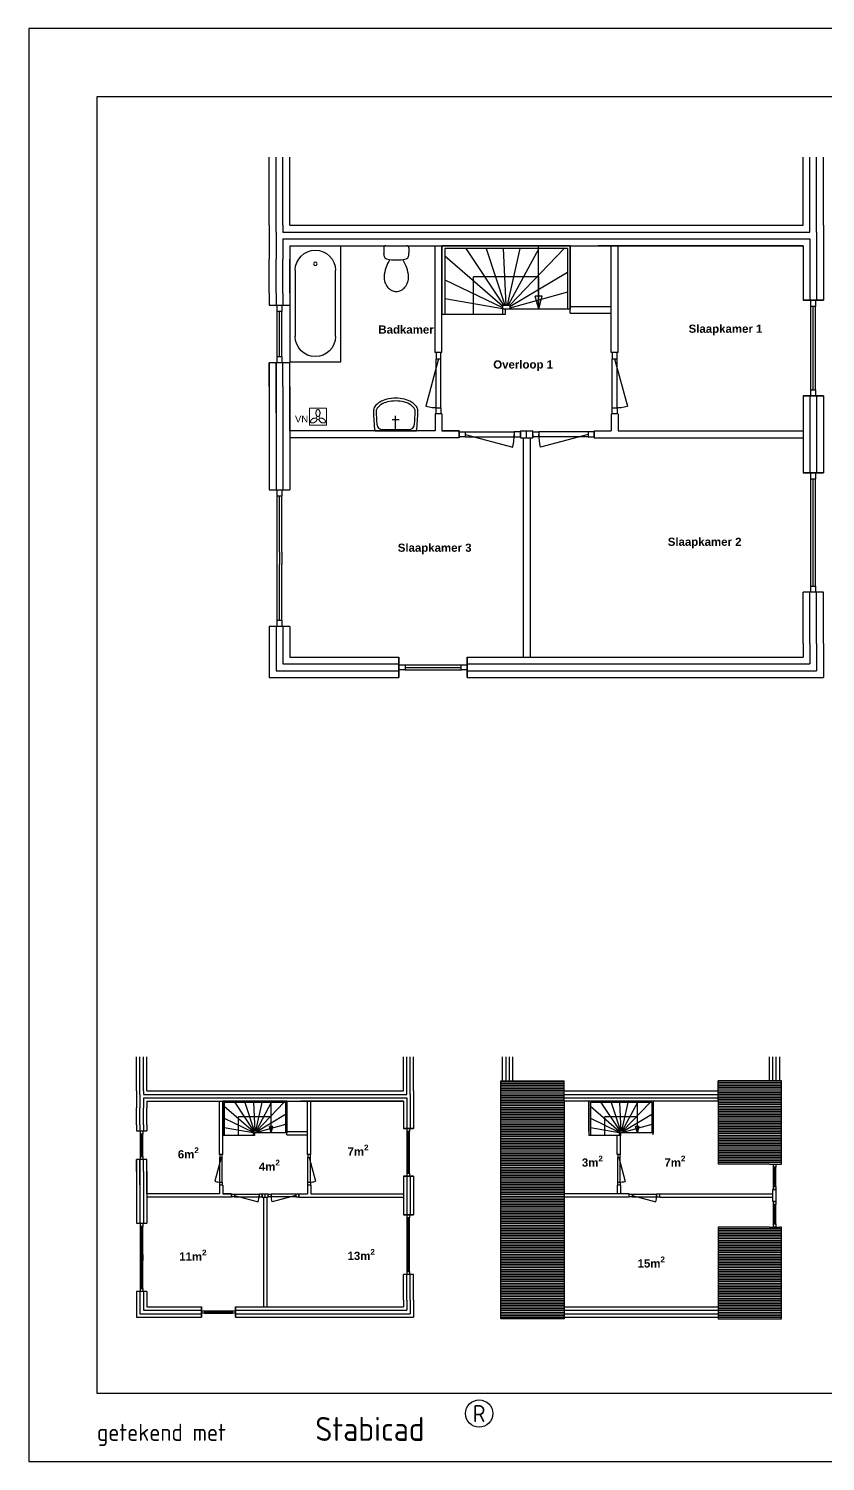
# Model space of a CAD drawing. Header units: millimetres. Extents: x -6000 to 67338, y -125 to 21000.
# Drawn here: x 37638 to 49311, y 0 to 21000 of the extents above; entities that cross this region are included whole.
import ezdxf
from ezdxf.enums import TextEntityAlignment as Align

# ---------------------------------------------------------------- set-up
doc = ezdxf.new("R2010")
doc.units = ezdxf.units.MM
doc.header["$LTSCALE"] = 50
for name, color, linetype in [('00KAD025', 2, 'Continuous'), ('00KAD070', 5, 'Continuous'), ('AL21----', 7, 'Continuous'), ('AL22----', 7, 'Continuous'), ('AL24----', 7, 'Continuous'), ('AL31----', 7, 'Continuous'), ('AL32----', 7, 'Continuous'), ('AL74----', 7, 'Continuous'), ('BL$2----', 7, 'Continuous'), ('EL6311--', 3, 'Continuous')]:
    doc.layers.add(name, color=color, linetype=linetype)
doc.layers.add('Standard', color=7, linetype='Continuous', lineweight=25)
doc.styles.add('Arial', font='arial.ttf')
doc.styles.add('STABICAD-018', font='ISOCP.SHX', dxfattribs={"height": 90})
doc.styles.add('STABICAD-025', font='ISOCP.SHX', dxfattribs={"height": 125})
doc.styles.add('STABICAD-035', font='ISOCP.SHX', dxfattribs={"height": 175})

# ---------------------------------------------------------------- blocks, each defined once
blk = doc.blocks.new('*U26', base_point=(6430, 7350))
at = {"color": 0}
for p, q in [((6395, 7760, 800), (6395, 7850, 800)), ((6395, 7850, 800), (6465, 7850, 800)), ((6465, 7850, 800), (6465, 7760, 800)), ((6395, 6940, 800), (6395, 7760, 800)), ((6465, 7760, 800), (6395, 7760, 800)), ((6430, 6940, 890), (6430, 7760, 890)), ((6465, 6940, 800), (6465, 7760, 800)), ((6395, 6850, 800), (6395, 6940, 800)), ((6395, 6940, 800), (6465, 6940, 800)), ((6465, 6940, 800), (6465, 6850, 800)), ((6465, 6850, 800), (6395, 6850, 800))]:
    blk.add_line(p, q, dxfattribs=at)
blk = doc.blocks.new('114-35D')
at = {"color": 0, "linetype": 'Continuous'}
for p, q in [((0, 0), (1880, 0)), ((0, 0), (0, -930)), ((1880, 0), (1880, -1010)), ((40, -40), (1840, -40)), ((40, -40), (40, -930)), ((91, -40), (885, -872)), ((463, -40), (908, -870)), ((739, -40), (926, -870)), ((982, -40), (943, -870)), ((1232, -40), (960, -870)), ((1532, -40), (980, -870)), ((1840, -150), (995, -882)), ((1840, -40), (1840, -1010)), ((40, -391), (885, -897)), ((462, -930), (462, -455)), ((462, -455), (1418, -455)), ((1840, -502), (995, -904)), ((1418, -1010), (1418, -455)), ((40, -681), (885, -915)), ((462, -930), (411, -739)), ((411, -739), (514, -739)), ((462, -930), (514, -739)), ((1840, -771), (995, -920)), ((0, -930), (995, -930)), ((885, -870), (885, -930)), ((995, -870), (885, -870)), ((955, -930), (955, -1010)), ((955, -1010), (1880, -1010)), ((995, -870), (995, -1010))]:
    blk.add_line(p, q, dxfattribs=at)
blk = doc.blocks.new('*U27', base_point=(43644, 15802))
at = {"color": 0}
for p, q in [((43609, 16252), (43609, 16162)), ((43679, 16252), (43609, 16252)), ((43679, 16162), (43679, 16252)), ((43644, 16162), (43458, 15467)), ((43609, 16162), (43679, 16162)), ((43609, 15443), (43609, 16162)), ((43679, 15443), (43679, 16162)), ((43609, 15353), (43609, 15443)), ((43609, 15443), (43679, 15443)), ((43679, 15353), (43609, 15353)), ((43679, 15443), (43679, 15353))]:
    blk.add_line(p, q, dxfattribs=at)
blk.add_arc((43644, 16162), 719, 255, 270, dxfattribs=at)
blk = doc.blocks.new('*U28', base_point=(45624, 15802))
at = {"color": 0}
for p, q in [((45589, 16252), (45589, 16162)), ((45659, 16252), (45589, 16252)), ((45659, 16162), (45659, 16252)), ((45589, 16162), (45659, 16162)), ((45589, 15443), (45589, 16162)), ((45624, 16162), (45811, 15467)), ((45659, 15443), (45659, 16162)), ((45589, 15353), (45589, 15443)), ((45589, 15443), (45659, 15443)), ((45659, 15353), (45589, 15353)), ((45659, 15443), (45659, 15353))]:
    blk.add_line(p, q, dxfattribs=at)
blk.add_arc((45624, 16162), 719, 270, 285, dxfattribs=at)
blk = doc.blocks.new('*U29', base_point=(44394, 15053))
at = {"color": 0}
for p, q in [((43944, 15088), (44034, 15088)), ((43944, 15018), (43944, 15088)), ((44034, 15018), (43944, 15018)), ((44034, 15088), (44034, 15018)), ((44034, 15088), (44754, 15088)), ((44034, 15053), (44730, 14867)), ((44034, 15018), (44754, 15018)), ((44844, 15088), (44754, 15088)), ((44754, 15088), (44754, 15018)), ((44754, 15018), (44844, 15018)), ((44844, 15018), (44844, 15088))]:
    blk.add_line(p, q, dxfattribs=at)
blk.add_arc((44034, 15053), 720, 345, 0, dxfattribs=at)
blk = doc.blocks.new('114-37O')
at = {"color": 0, "linetype": 'Continuous'}
for p, q in [((-185, 30), (-185, 104)), ((155, 0), (-155, 0)), ((185, 30), (185, 104))]:
    blk.add_line(p, q, dxfattribs=at)
for points in [[(0, 670, 0.116537), (-67, 654, 0.104226), (-127, 606, 0.090519), (-166, 537, 0.082749), (-180, 453, 0.082749)], [(180, 453, 0.082749), (166, 537, 0.090519), (127, 606, 0.104226), (67, 654, 0.116537), (0, 670, 0.116537)]]:
    blk.add_lwpolyline(points, format="xyb", dxfattribs=at)
for centre, radius, start, end in [((389, 507), 572, 185.4721, 212.2561), ((-389, 507), 572, 327.7439, 354.5279), ((164, 87), 350, 169.0987, 177.2225), ((-155, 30), 30, 180, 270), ((-130, 144), 50, 103.75, 169.0987), ((-11, -343), 552, 88.8789, 103.75), ((11, -343), 552, 76.25, 91.1211), ((130, 144), 50, 10.9013, 76.25), ((155, 30), 30, 270, 0), ((-164, 87), 350, 2.7775, 10.9013)]:
    blk.add_arc(centre, radius, start, end, dxfattribs=at)
blk = doc.blocks.new('114-37I')
at = {"color": 0, "linetype": 'Continuous'}
for p, q in [((-1700, 0), (-1700, 750)), ((-1700, 750), (0, 750)), ((-1330, 670), (-360, 670)), ((0, 0), (0, 750)), ((0, 0), (-1700, 0)), ((-360, 80), (-1330, 80))]:
    blk.add_line(p, q, dxfattribs=at)
blk.add_circle((-265, 375), 26, dxfattribs=at)
for centre, start, end in [((-1330, 375), 90, 270), ((-360, 375), 270, 90)]:
    blk.add_arc(centre, 295, start, end, dxfattribs=at)
blk = doc.blocks.new('114-37M')
at = {"color": 0, "linetype": 'Continuous'}
for p, q in [((0, 20), (0, 220)), ((-307, 0), (307, 0)), ((-192, 20), (192, 20)), ((-50, 170), (50, 170))]:
    blk.add_line(p, q, dxfattribs=at)
for points in [[(325, 290, 0.155337), (304, 357, 0.106738), (230, 424, 0.072991), (130, 464, 0.059466), (0, 480, 0.059466), (-130, 464, 0.072991), (-230, 424, 0.106738), (-304, 357, 0.155337), (-325, 290, 0.155337)], [(285, 290, 0.155337), (271, 333, 0.106738), (210, 390, 0.072991), (121, 426, 0.059466), (0, 440, 0.059466), (-121, 426, 0.072991), (-210, 390, 0.106738), (-271, 333, 0.155337), (-285, 290, 0.155337)]]:
    blk.add_lwpolyline(points, format="xyb", dxfattribs=at)
for centre, radius, start, end in [((2577, 325), 2902, 180.6823, 186.4212), ((2577, 325), 2862, 180.6918, 184.5346), ((-2577, 325), 2862, 355.4654, 359.3082), ((-2577, 325), 2902, 353.5788, 359.3177), ((-192, 105), 85, 184.5346, 270), ((192, 105), 85, 270, 355.4654)]:
    blk.add_arc(centre, radius, start, end, dxfattribs=at)
blk = doc.blocks.new('A4-LANDSCAPE')
at = {"layer": '00KAD025', "linetype": 'Continuous'}
for p, q in [((297, 210), (0, 210)), ((0, 210), (0, 0)), ((0, 0), (297, 0))]:
    blk.add_line(p, q, dxfattribs=at)
blk.add_circle((66, 7), 2, dxfattribs=at)
at = {"layer": '00KAD070', "linetype": 'Continuous'}
for p, q in [((287, 200), (10, 200)), ((10, 200), (10, 10)), ((10, 10), (287, 10))]:
    blk.add_line(p, q, dxfattribs=at)
at = {"layer": '00KAD025', "linetype": 'Continuous'}
for s, height, style, p in [('Stabicad', 3.5, 'STABICAD-035', (42, 3)), ('getekend met', 2.5, 'STABICAD-025', (10, 3))]:
    blk.add_text(s, height=height, dxfattribs=dict(at, style=style)).set_placement(p)
at = {"layer": '00KAD025', "linetype": 'Continuous', "style": 'STABICAD-025'}
blk.add_text('R', height=2.5, dxfattribs=at).set_placement((66, 7), align=Align.MIDDLE)
blk = doc.blocks.new('*U32', base_point=(63710, 15602))
at = {"color": 0}
for p, q in [((63675, 15886, 800), (63675, 15976, 800)), ((63675, 15976, 800), (63745, 15976, 800)), ((63745, 15976, 800), (63745, 15886, 800)), ((63675, 15318, 800), (63675, 15886, 800)), ((63745, 15886, 800), (63675, 15886, 800)), ((63710, 15318, 890), (63710, 15886, 890)), ((63745, 15318, 800), (63745, 15886, 800)), ((63675, 15228, 800), (63675, 15318, 800)), ((63675, 15318, 800), (63745, 15318, 800)), ((63745, 15228, 800), (63675, 15228, 800)), ((63745, 15318, 800), (63745, 15228, 800))]:
    blk.add_line(p, q, dxfattribs=at)
blk = doc.blocks.new('*U33', base_point=(63710, 14503))
at = {"color": 0}
for p, q in [((63675, 14788, 800), (63675, 14878, 800)), ((63675, 14878, 800), (63745, 14878, 800)), ((63675, 14218, 800), (63675, 14788, 800)), ((63745, 14788, 800), (63675, 14788, 800)), ((63710, 14218, 890), (63710, 14788, 890)), ((63745, 14878, 800), (63745, 14788, 800)), ((63745, 14218, 800), (63745, 14788, 800)), ((63675, 14128, 800), (63675, 14218, 800)), ((63675, 14218, 800), (63745, 14218, 800)), ((63745, 14128, 800), (63675, 14128, 800)), ((63745, 14218, 800), (63745, 14128, 800))]:
    blk.add_line(p, q, dxfattribs=at)
blk = doc.blocks.new('*U34', base_point=(59145, 15803))
at = {"color": 0}
for p, q in [((59110, 16252), (59110, 16162)), ((59180, 16252), (59110, 16252)), ((59110, 16162), (59180, 16162)), ((59110, 15443), (59110, 16162)), ((59145, 16162), (59331, 15467)), ((59180, 16162), (59180, 16252)), ((59180, 15443), (59180, 16162)), ((59110, 15353), (59110, 15443)), ((59110, 15443), (59180, 15443)), ((59180, 15353), (59110, 15353)), ((59180, 15443), (59180, 15353))]:
    blk.add_line(p, q, dxfattribs=at)
blk.add_arc((59145, 16162), 719, 270, 285, dxfattribs=at)
blk = doc.blocks.new('*U35', base_point=(59894, 15053))
at = {"color": 0}
for p, q in [((59445, 15088), (59535, 15088)), ((59445, 15018), (59445, 15088)), ((59535, 15018), (59445, 15018)), ((59535, 15088), (59535, 15018)), ((59535, 15088), (60253, 15088)), ((59535, 15053), (60228, 14867)), ((59535, 15018), (60253, 15018)), ((60343, 15088), (60253, 15088)), ((60253, 15088), (60253, 15018)), ((60253, 15018), (60343, 15018)), ((60343, 15018), (60343, 15088))]:
    blk.add_line(p, q, dxfattribs=at)
blk.add_arc((59535, 15053), 718, 345, 0, dxfattribs=at)
blk = doc.blocks.new('VN')
at = {"layer": 'Standard', "color": 7, "linetype": 'Continuous', "lineweight": 18}
for p, q in [((0, 2.5), (0, 0)), ((2.5, 2.5), (0, 2.5)), ((1.02, 2.09), (1.03, 2.11)), ((1.03, 2.11), (1.04, 2.13)), ((1.04, 2.13), (1.05, 2.14)), ((1.05, 2.14), (1.07, 2.16)), ((1.07, 2.16), (1.08, 2.18)), ((1.08, 2.18), (1.09, 2.2)), ((1.09, 2.2), (1.1, 2.21)), ((1.1, 2.21), (1.12, 2.23)), ((1.12, 2.23), (1.13, 2.24)), ((1.13, 2.24), (1.14, 2.25)), ((1.14, 2.25), (1.15, 2.26)), ((1.15, 2.26), (1.16, 2.27)), ((1.16, 2.27), (1.18, 2.28)), ((1.18, 2.28), (1.19, 2.29)), ((1.19, 2.29), (1.2, 2.3)), ((1.2, 2.3), (1.21, 2.3)), ((1.21, 2.3), (1.23, 2.31)), ((1.23, 2.31), (1.24, 2.31)), ((1.24, 2.31), (1.25, 2.31)), ((1.25, 2.31), (1.26, 2.31)), ((1.26, 2.31), (1.28, 2.31)), ((1.28, 2.31), (1.29, 2.3)), ((1.29, 2.3), (1.3, 2.3)), ((1.3, 2.3), (1.31, 2.29)), ((1.31, 2.29), (1.32, 2.29)), ((1.32, 2.29), (1.34, 2.28)), ((1.34, 2.28), (1.35, 2.27)), ((1.35, 2.27), (1.36, 2.26)), ((1.36, 2.26), (1.37, 2.25)), ((1.37, 2.25), (1.38, 2.24)), ((1.38, 2.24), (1.4, 2.22)), ((1.4, 2.22), (1.41, 2.2)), ((1.41, 2.2), (1.42, 2.19)), ((1.42, 2.19), (1.44, 2.17)), ((1.44, 2.17), (1.45, 2.15)), ((1.45, 2.15), (1.46, 2.13)), ((1.46, 2.13), (1.47, 2.11)), ((1.47, 2.11), (1.48, 2.09)), ((2.5, 0), (2.5, 2.5)), ((0, 0), (2.5, 0)), ((0.14, 0.51), (0.15, 0.53)), ((0.14, 0.5), (0.14, 0.51)), ((0.14, 0.48), (0.14, 0.5)), ((0.14, 0.47), (0.14, 0.48)), ((0.15, 0.46), (0.14, 0.47)), ((0.15, 0.56), (0.16, 0.57)), ((0.15, 0.54), (0.15, 0.56)), ((0.15, 0.53), (0.15, 0.54)), ((0.15, 0.44), (0.15, 0.46)), ((0.15, 0.43), (0.15, 0.44)), ((0.16, 0.42), (0.15, 0.43)), ((0.16, 0.59), (0.17, 0.61)), ((0.16, 0.57), (0.16, 0.59)), ((0.17, 0.41), (0.16, 0.42)), ((0.17, 0.61), (0.18, 0.63)), ((0.17, 0.4), (0.17, 0.41)), ((0.18, 0.39), (0.17, 0.4)), ((0.18, 0.63), (0.19, 0.65)), ((0.19, 0.38), (0.18, 0.39)), ((0.19, 0.65), (0.2, 0.67)), ((0.21, 0.37), (0.19, 0.38)), ((0.2, 0.67), (0.21, 0.69)), ((0.21, 0.69), (0.22, 0.71)), ((0.22, 0.37), (0.21, 0.37)), ((0.22, 0.71), (0.23, 0.73)), ((0.23, 0.36), (0.22, 0.37)), ((0.23, 0.73), (0.25, 0.75)), ((0.25, 0.36), (0.23, 0.36)), ((0.25, 0.75), (0.26, 0.77)), ((0.26, 0.35), (0.25, 0.36)), ((0.26, 0.77), (0.28, 0.79)), ((0.28, 0.35), (0.26, 0.35)), ((0.28, 0.79), (0.3, 0.81)), ((0.29, 0.34), (0.28, 0.35)), ((0.31, 0.34), (0.29, 0.34)), ((0.3, 0.81), (0.32, 0.83)), ((0.33, 0.33), (0.31, 0.34)), ((0.32, 0.83), (0.34, 0.85)), ((0.35, 0.33), (0.33, 0.33)), ((0.34, 0.85), (0.36, 0.87)), ((0.38, 0.33), (0.35, 0.33)), ((0.36, 0.87), (0.38, 0.89)), ((0.38, 0.89), (0.4, 0.9)), ((0.4, 0.33), (0.38, 0.33)), ((0.4, 0.9), (0.42, 0.92)), ((0.42, 0.33), (0.4, 0.33)), ((0.42, 0.92), (0.44, 0.93)), ((0.44, 0.33), (0.42, 0.33)), ((0.44, 0.93), (0.46, 0.95)), ((0.46, 0.33), (0.44, 0.33)), ((0.46, 0.95), (0.49, 0.96)), ((0.49, 0.33), (0.46, 0.33)), ((0.49, 0.96), (0.51, 0.97)), ((0.52, 0.34), (0.49, 0.33)), ((0.51, 0.97), (0.53, 0.98)), ((0.54, 0.34), (0.52, 0.34)), ((0.53, 0.98), (0.56, 0.99)), ((0.57, 0.35), (0.54, 0.34)), ((0.56, 0.99), (0.58, 1)), ((0.6, 0.35), (0.57, 0.35)), ((0.58, 1), (0.62, 1.01)), ((0.62, 0.36), (0.6, 0.35)), ((0.62, 1.01), (0.66, 1.02)), ((0.65, 0.37), (0.62, 0.36)), ((0.67, 0.38), (0.65, 0.37)), ((0.66, 1.02), (0.7, 1.03)), ((0.7, 0.39), (0.67, 0.38)), ((0.7, 1.03), (0.74, 1.04)), ((0.72, 0.4), (0.7, 0.39)), ((0.74, 0.41), (0.72, 0.4)), ((0.74, 1.04), (0.79, 1.04)), ((0.77, 0.42), (0.74, 0.41)), ((0.79, 0.44), (0.77, 0.42)), ((0.79, 1.04), (0.83, 1.05)), ((0.81, 0.45), (0.79, 0.44)), ((0.83, 0.47), (0.81, 0.45)), ((0.83, 1.05), (0.87, 1.05)), ((0.85, 0.48), (0.83, 0.47)), ((0.87, 0.5), (0.85, 0.48)), ((0.87, 1.05), (0.92, 1.05)), ((0.9, 0.53), (0.87, 0.5)), ((0.93, 0.56), (0.9, 0.53)), ((0.92, 1.05), (0.96, 1.05)), ((0.93, 1.86), (0.94, 1.88)), ((0.93, 1.84), (0.93, 1.86)), ((0.93, 1.82), (0.93, 1.84)), ((0.93, 1.79), (0.93, 1.82)), ((0.93, 1.77), (0.93, 1.79)), ((0.93, 1.75), (0.93, 1.77)), ((0.93, 1.73), (0.93, 1.75)), ((0.94, 1.7), (0.93, 1.73)), ((0.96, 0.59), (0.93, 0.56)), ((0.94, 1.91), (0.95, 1.93)), ((0.94, 1.88), (0.94, 1.91)), ((0.94, 1.67), (0.94, 1.7)), ((0.95, 1.63), (0.94, 1.67)), ((0.95, 1.93), (0.96, 1.95)), ((0.97, 1.59), (0.95, 1.63)), ((0.96, 1.95), (0.97, 1.97)), ((0.96, 1.05), (1.01, 1.05)), ((0.99, 0.62), (0.96, 0.59)), ((0.97, 1.97), (0.98, 2)), ((0.98, 1.55), (0.97, 1.59)), ((0.98, 2), (0.99, 2.02)), ((1, 1.5), (0.98, 1.55)), ((0.99, 2.02), (1, 2.05)), ((1.01, 0.65), (0.99, 0.62)), ((1, 2.05), (1.01, 2.07)), ((1.02, 1.46), (1, 1.5)), ((1.01, 2.07), (1.02, 2.09)), ((1.04, 0.69), (1.01, 0.65)), ((1.04, 1.41), (1.02, 1.46)), ((1.07, 1.36), (1.04, 1.41)), ((1.06, 0.72), (1.04, 0.69)), ((1.09, 0.76), (1.06, 0.72)), ((1.1, 1.31), (1.07, 1.36)), ((1.11, 0.8), (1.09, 0.76)), ((1.13, 1.26), (1.1, 1.31)), ((1.13, 0.84), (1.11, 0.8)), ((1.4, 1.3), (1.37, 1.26)), ((1.4, 0.79), (1.37, 0.84)), ((1.42, 1.34), (1.4, 1.3)), ((1.43, 0.73), (1.4, 0.79)), ((1.44, 1.37), (1.42, 1.34)), ((1.46, 0.69), (1.43, 0.73)), ((1.46, 1.41), (1.44, 1.37)), ((1.47, 1.45), (1.46, 1.41)), ((1.49, 0.64), (1.46, 0.69)), ((1.49, 1.49), (1.47, 1.45)), ((1.48, 2.09), (1.49, 2.07)), ((1.49, 2.07), (1.5, 2.04)), ((1.51, 1.53), (1.49, 1.49)), ((1.49, 1.05), (1.54, 1.05)), ((1.52, 0.6), (1.49, 0.64)), ((1.5, 2.04), (1.51, 2.02)), ((1.51, 2.02), (1.52, 1.99)), ((1.52, 1.57), (1.51, 1.53)), ((1.52, 1.99), (1.53, 1.96)), ((1.53, 1.61), (1.52, 1.57)), ((1.54, 0.57), (1.52, 0.6)), ((1.53, 1.96), (1.54, 1.94)), ((1.54, 1.65), (1.53, 1.61)), ((1.54, 1.94), (1.54, 1.91)), ((1.54, 1.91), (1.55, 1.88)), ((1.55, 1.71), (1.54, 1.68)), ((1.54, 1.68), (1.54, 1.65)), ((1.54, 1.05), (1.58, 1.05)), ((1.57, 0.53), (1.54, 0.57)), ((1.55, 1.88), (1.55, 1.86)), ((1.55, 1.86), (1.55, 1.83)), ((1.55, 1.83), (1.55, 1.81)), ((1.55, 1.81), (1.55, 1.78)), ((1.55, 1.78), (1.55, 1.76)), ((1.55, 1.76), (1.55, 1.73)), ((1.55, 1.73), (1.55, 1.71)), ((1.6, 0.5), (1.57, 0.53)), ((1.58, 1.05), (1.63, 1.05)), ((1.63, 0.47), (1.6, 0.5)), ((1.63, 1.05), (1.67, 1.05)), ((1.66, 0.45), (1.63, 0.47)), ((1.68, 0.44), (1.66, 0.45)), ((1.67, 1.05), (1.71, 1.04)), ((1.69, 0.42), (1.68, 0.44)), ((1.71, 0.41), (1.69, 0.42)), ((1.71, 1.04), (1.76, 1.04)), ((1.73, 0.4), (1.71, 0.41)), ((1.75, 0.39), (1.73, 0.4)), ((1.77, 0.38), (1.75, 0.39)), ((1.76, 1.04), (1.8, 1.03)), ((1.79, 0.37), (1.77, 0.38)), ((1.81, 0.36), (1.79, 0.37)), ((1.8, 1.03), (1.84, 1.02)), ((1.84, 0.36), (1.81, 0.36)), ((1.84, 1.02), (1.88, 1.01)), ((1.86, 0.35), (1.84, 0.36)), ((1.88, 0.35), (1.86, 0.35)), ((1.88, 1.01), (1.92, 1)), ((1.91, 0.34), (1.88, 0.35)), ((1.93, 0.34), (1.91, 0.34)), ((1.92, 1), (1.94, 0.99)), ((1.96, 0.34), (1.93, 0.34)), ((1.94, 0.99), (1.97, 0.98)), ((1.99, 0.33), (1.96, 0.34)), ((1.97, 0.98), (1.99, 0.97)), ((1.99, 0.97), (2.01, 0.96)), ((2.01, 0.33), (1.99, 0.33)), ((2.01, 0.96), (2.03, 0.95)), ((2.03, 0.33), (2.01, 0.33)), ((2.03, 0.95), (2.06, 0.93)), ((2.06, 0.33), (2.03, 0.33)), ((2.06, 0.93), (2.08, 0.92)), ((2.08, 0.33), (2.06, 0.33)), ((2.08, 0.92), (2.1, 0.9)), ((2.1, 0.33), (2.08, 0.33)), ((2.1, 0.9), (2.12, 0.89)), ((2.12, 0.33), (2.1, 0.33)), ((2.12, 0.89), (2.14, 0.87)), ((2.14, 0.34), (2.12, 0.33)), ((2.14, 0.87), (2.16, 0.85)), ((2.16, 0.34), (2.14, 0.34)), ((2.16, 0.85), (2.18, 0.84)), ((2.19, 0.34), (2.16, 0.34)), ((2.18, 0.84), (2.2, 0.82)), ((2.21, 0.34), (2.19, 0.34)), ((2.2, 0.82), (2.22, 0.79)), ((2.22, 0.35), (2.21, 0.34)), ((2.22, 0.79), (2.24, 0.77)), ((2.24, 0.35), (2.22, 0.35)), ((2.24, 0.77), (2.25, 0.75)), ((2.25, 0.36), (2.24, 0.35)), ((2.25, 0.75), (2.27, 0.73)), ((2.27, 0.36), (2.25, 0.36)), ((2.27, 0.73), (2.28, 0.71)), ((2.28, 0.37), (2.27, 0.36)), ((2.28, 0.71), (2.29, 0.69)), ((2.29, 0.38), (2.28, 0.37)), ((2.29, 0.69), (2.3, 0.67)), ((2.31, 0.38), (2.29, 0.38)), ((2.3, 0.67), (2.31, 0.65)), ((2.31, 0.65), (2.32, 0.63)), ((2.32, 0.39), (2.31, 0.38)), ((2.32, 0.63), (2.33, 0.61)), ((2.33, 0.4), (2.32, 0.39)), ((2.33, 0.61), (2.34, 0.59)), ((2.34, 0.42), (2.33, 0.41)), ((2.33, 0.41), (2.33, 0.4)), ((2.34, 0.59), (2.34, 0.57)), ((2.34, 0.57), (2.35, 0.56)), ((2.35, 0.43), (2.34, 0.42)), ((2.35, 0.56), (2.35, 0.54)), ((2.35, 0.54), (2.35, 0.53)), ((2.35, 0.53), (2.36, 0.51)), ((2.36, 0.47), (2.35, 0.46)), ((2.35, 0.46), (2.35, 0.44)), ((2.35, 0.44), (2.35, 0.43)), ((2.36, 0.51), (2.36, 0.5)), ((2.36, 0.5), (2.36, 0.48)), ((2.36, 0.48), (2.36, 0.47))]:
    blk.add_line(p, q, dxfattribs=at)
blk.add_circle((1.25, 1.05), 0.24, dxfattribs=at)
at = {"layer": 'Standard', "color": 7, "linetype": 'Continuous', "lineweight": 25, "insert": (-2.12, 0.4), "char_height": 1, "width": 2.3642, "attachment_point": 7, "style": 'Arial'}
blk.add_mtext('VN', dxfattribs=at)

msp = doc.modelspace()

# ---------------------------------------------------------------- linework, layer by layer
at = {"color": 0}
for p, q in [((49099, 16928), (49099, 17018)), ((49169, 17018), (49169, 16928)), ((41279, 16855), (41279, 16945)), ((41279, 16945), (41349, 16945)), ((41279, 16445), (41279, 16855)), ((41349, 16855), (41279, 16855)), ((41314, 16445, 90), (41314, 16855, 90)), ((41349, 16945), (41349, 16855)), ((41349, 16445), (41349, 16855)), ((49099, 16518), (49099, 16928)), ((49169, 16928), (49099, 16928)), ((49134, 16518, 90), (49134, 16928, 90)), ((49169, 16518), (49169, 16928)), ((41279, 16193), (41279, 16603)), ((41314, 16193, 90), (41314, 16603, 90)), ((41349, 16193), (41349, 16603)), ((49099, 15708), (49099, 16518)), ((49134, 15708, 90), (49134, 16518, 90)), ((49169, 15708), (49169, 16518)), ((41279, 16103), (41279, 16193)), ((41279, 16193), (41349, 16193)), ((41349, 16193), (41349, 16103)), ((41349, 16103), (41279, 16103)), ((49099, 15618), (49099, 15708)), ((49099, 15708), (49169, 15708)), ((49169, 15618), (49099, 15618)), ((49169, 15708), (49169, 15618)), ((49099, 14398), (49099, 14488)), ((49099, 14488), (49169, 14488)), ((49099, 13988), (49099, 14398)), ((49169, 14398), (49099, 14398)), ((49134, 13988, 90), (49134, 14398, 90)), ((49169, 14488), (49169, 14398)), ((49169, 13988), (49169, 14398)), ((41279, 14148), (41279, 14238)), ((41279, 14238), (41349, 14238)), ((41279, 13328), (41279, 14148)), ((41349, 14148), (41279, 14148)), ((41314, 13328, 90), (41314, 14148, 90)), ((41349, 14238), (41349, 14148)), ((41349, 13328), (41349, 14148)), ((49099, 12828), (49099, 13988)), ((49134, 12828, 90), (49134, 13988, 90)), ((49169, 12828), (49169, 13988)), ((41279, 13238), (41279, 13328)), ((41279, 13148), (41279, 13238)), ((41349, 13328), (41349, 13238)), ((41349, 13238), (41349, 13148)), ((41279, 12328), (41279, 13148)), ((41314, 12328, 90), (41314, 13148, 90)), ((41349, 12328), (41349, 13148)), ((49099, 12738), (49099, 12828)), ((49099, 12828), (49169, 12828)), ((49169, 12828), (49169, 12738)), ((49169, 12738), (49099, 12738)), ((41279, 12238), (41279, 12328)), ((41279, 12328), (41349, 12328)), ((41349, 12238), (41279, 12238)), ((41349, 12328), (41349, 12238)), ((39275, 4798), (39275, 4843)), ((39275, 4843), (39310, 4843)), ((39310, 4843), (39310, 4798)), ((43185, 4834), (43185, 4879)), ((43185, 4629), (43185, 4834)), ((43220, 4834), (43185, 4834)), ((43203, 4629, 45), (43203, 4834, 45)), ((43220, 4879), (43220, 4834)), ((43220, 4629), (43220, 4834)), ((39275, 4593), (39275, 4798)), ((39310, 4798), (39275, 4798)), ((39275, 4467), (39275, 4672)), ((39293, 4593, 45), (39293, 4798, 45)), ((39293, 4467, 45), (39293, 4672, 45)), ((39310, 4593), (39310, 4798)), ((39310, 4467), (39310, 4672)), ((43185, 4224), (43185, 4629)), ((43203, 4224, 45), (43203, 4629, 45)), ((43220, 4224), (43220, 4629)), ((39275, 4422), (39275, 4467)), ((39275, 4467), (39310, 4467)), ((39310, 4422), (39275, 4422)), ((39310, 4467), (39310, 4422)), ((43185, 4179), (43185, 4224)), ((43185, 4224), (43220, 4224)), ((43220, 4224), (43220, 4179)), ((43220, 4179), (43185, 4179)), ((43185, 3569), (43185, 3614)), ((43185, 3614), (43220, 3614)), ((43220, 3614), (43220, 3569)), ((39275, 3444), (39275, 3489)), ((39275, 3489), (39310, 3489)), ((39275, 3034), (39275, 3444)), ((39310, 3444), (39275, 3444)), ((39293, 3034, 45), (39293, 3444, 45)), ((39310, 3489), (39310, 3444)), ((39310, 3034), (39310, 3444)), ((43185, 3364), (43185, 3569)), ((43220, 3569), (43185, 3569)), ((43185, 2784), (43185, 3364)), ((43203, 3364, 45), (43203, 3569, 45)), ((43203, 2784, 45), (43203, 3364, 45)), ((43220, 3364), (43220, 3569)), ((43220, 2784), (43220, 3364)), ((39275, 2989), (39275, 3034)), ((39275, 2944), (39275, 2989)), ((39275, 2534), (39275, 2944)), ((39293, 2534, 45), (39293, 2944, 45)), ((39310, 3034), (39310, 2989)), ((39310, 2989), (39310, 2944)), ((39310, 2534), (39310, 2944)), ((43185, 2739), (43185, 2784)), ((43185, 2784), (43220, 2784)), ((43220, 2739), (43185, 2739)), ((43220, 2784), (43220, 2739)), ((39275, 2489), (39275, 2534)), ((39275, 2534), (39310, 2534)), ((39310, 2534), (39310, 2489)), ((39310, 2489), (39275, 2489))]:
    msp.add_line(p, q, dxfattribs=at)
at = {"layer": 'AL21----'}
for p, q in [((41164, 18118), (41164, 19118)), ((41264, 18118), (41264, 19118)), ((41364, 18118), (41364, 19118)), ((41464, 18118), (41464, 19118)), ((48984, 18118), (48984, 19118)), ((49084, 18018), (49084, 19118)), ((49184, 18018), (49184, 19118)), ((49284, 18118), (49284, 19118)), ((41164, 18118), (41164, 17623)), ((41464, 18118), (48984, 18118)), ((49284, 18118), (49284, 17018)), ((41264, 18018), (41264, 17623)), ((41364, 18018), (49084, 18018)), ((41364, 17918), (49084, 17918)), ((41364, 17918), (41364, 17623)), ((49084, 17918), (49084, 17018)), ((49184, 18018), (49184, 17018)), ((41464, 17818), (48984, 17818)), ((41464, 17818), (41464, 17623)), ((41464, 17818), (41464, 17623)), ((41464, 17818), (41464, 17623)), ((48984, 17818), (48984, 17018)), ((48984, 17818), (48984, 17218)), ((41164, 17123), (41164, 17623)), ((41264, 17123), (41264, 17623)), ((41364, 17123), (41364, 17623)), ((41464, 17123), (41464, 17623)), ((41164, 17123), (41164, 16945)), ((48984, 17018), (49284, 17018)), ((45574, 16928), (46174, 16928)), ((45574, 16828), (46174, 16828)), ((41164, 15753), (41164, 16103)), ((41164, 15753), (41164, 16103)), ((41264, 15753), (41264, 16103)), ((41264, 15753), (41264, 16103)), ((41364, 15753), (41364, 16103)), ((41464, 15753), (41464, 16103)), ((41164, 15753), (41164, 15370)), ((48984, 15618), (49284, 15618)), ((41164, 14988), (41164, 14238)), ((41164, 14988), (41164, 14238)), ((41264, 14988), (41264, 14238)), ((41364, 14988), (41364, 14238)), ((43594, 15103), (41464, 15103)), ((43944, 15003), (41464, 15003)), ((41464, 14988), (41464, 14238)), ((43944, 15103), (43694, 15103)), ((43694, 15103), (43944, 15103)), ((44844, 15103), (45025, 15103)), ((44844, 15003), (45025, 15003)), ((44884, 15003), (44884, 11788)), ((44884, 15003), (44984, 15003)), ((44934, 15003), (44934, 15103)), ((44984, 15003), (44984, 11788)), ((45025, 15053), (45025, 15103)), ((45025, 15053), (45025, 15003)), ((45924, 15103), (45924, 15003)), ((41164, 14415), (41164, 14238)), ((49284, 14488), (48984, 14488)), ((48984, 11988), (48984, 12738)), ((49084, 11988), (49084, 12738)), ((49184, 11988), (49184, 12738)), ((49284, 11988), (49284, 12738)), ((41464, 11788), (43064, 11788)), ((43064, 11488), (43064, 11788)), ((44064, 11488), (44064, 11788)), ((41264, 11588), (43064, 11588)), ((41364, 11688), (43064, 11688)), ((41164, 11488), (43064, 11488)), ((39218, 5429), (39218, 5929)), ((39268, 5429), (39268, 5929)), ((39318, 5429), (39318, 5929)), ((39368, 5429), (39368, 5929)), ((43128, 5429), (43128, 5929)), ((43178, 5379), (43178, 5929)), ((43228, 5379), (43228, 5929)), ((43278, 5429), (43278, 5929)), ((44583, 5579), (44583, 5929)), ((44633, 5579), (44633, 5929)), ((44683, 5579), (44683, 5929)), ((44733, 5579), (44733, 5929)), ((48493, 5579), (48493, 5929)), ((48543, 5579), (48543, 5929)), ((48593, 5579), (48593, 5929)), ((48643, 5579), (48643, 5929)), ((44558, 2089), (44558, 5579)), ((44558, 5579), (44583, 5579)), ((44558, 5564), (45483, 5564)), ((44558, 5539), (45483, 5539)), ((44558, 5514), (44633, 5514)), ((44558, 5489), (45483, 5489)), ((44558, 5489), (45483, 5489)), ((44558, 5464), (45483, 5464)), ((44558, 5464), (45483, 5464)), ((44583, 5579), (45483, 5579)), ((44683, 5514), (45483, 5514)), ((45483, 5429), (45483, 5579)), ((47743, 5429), (47743, 5579)), ((48643, 5579), (47743, 5579)), ((47743, 5558), (48668, 5558)), ((47743, 5533), (48668, 5533)), ((47743, 5508), (48668, 5508)), ((47743, 5483), (48668, 5483)), ((48668, 5579), (48643, 5579)), ((48668, 4358), (48668, 5579)), ((39218, 5429), (39218, 5182)), ((39268, 5379), (39268, 5182)), ((39318, 5379), (43178, 5379)), ((39318, 5329), (43178, 5329)), ((39318, 5329), (39318, 5182)), ((39368, 5429), (43128, 5429)), ((39368, 5279), (43128, 5279)), ((39368, 5279), (39368, 5182)), ((39368, 5279), (39368, 5182)), ((39368, 5279), (39368, 5182)), ((43128, 5279), (43128, 4879)), ((43128, 5279), (43128, 4979)), ((43178, 5329), (43178, 4879)), ((43228, 5379), (43228, 4879)), ((43278, 5429), (43278, 4879)), ((44558, 5439), (45483, 5439)), ((44558, 5439), (45483, 5439)), ((44558, 5414), (45483, 5414)), ((44558, 5389), (45483, 5389)), ((44558, 5364), (45483, 5364)), ((44558, 5339), (45483, 5339)), ((44558, 5314), (45483, 5314)), ((44558, 5289), (45483, 5289)), ((44558, 5264), (45483, 5264)), ((45483, 5429), (47743, 5429)), ((45483, 5279), (45483, 5429)), ((45483, 5379), (47743, 5379)), ((45483, 5329), (47743, 5329)), ((45483, 5279), (45483, 2264)), ((46993, 5279), (45483, 5279)), ((47743, 5458), (48668, 5458)), ((47743, 5433), (48668, 5433)), ((47743, 5279), (47743, 5429)), ((47743, 5408), (48668, 5408)), ((47743, 5383), (48668, 5383)), ((47743, 5358), (48668, 5358)), ((47743, 5333), (48668, 5333)), ((47743, 5308), (48668, 5308)), ((47743, 5283), (48668, 5283)), ((47743, 5279), (47743, 4358)), ((47743, 5258), (48668, 5258)), ((39218, 4932), (39218, 5182)), ((39268, 4932), (39268, 5182)), ((39318, 4932), (39318, 5182)), ((39368, 4932), (39368, 5182)), ((44558, 5239), (45483, 5239)), ((44558, 5214), (45483, 5214)), ((44558, 5189), (45483, 5189)), ((44558, 5164), (45483, 5164)), ((44558, 5139), (45483, 5139)), ((44558, 5114), (45483, 5114)), ((44558, 5089), (45483, 5089)), ((44558, 5064), (45483, 5064)), ((47743, 5233), (48668, 5233)), ((47743, 5208), (48668, 5208)), ((47743, 5183), (48668, 5183)), ((47743, 5158), (48668, 5158)), ((47743, 5133), (48668, 5133)), ((47743, 5108), (48668, 5108)), ((47743, 5083), (48668, 5083)), ((47743, 5058), (48668, 5058)), ((39218, 4932), (39218, 4843)), ((41423, 4834), (41723, 4834)), ((43128, 4879), (43278, 4879)), ((44558, 5039), (45483, 5039)), ((44558, 5014), (45483, 5014)), ((44558, 4989), (45483, 4989)), ((44558, 4964), (45483, 4964)), ((44558, 4939), (45483, 4939)), ((44558, 4914), (45483, 4914)), ((44558, 4889), (45483, 4889)), ((44558, 4864), (45483, 4864)), ((44558, 4839), (45483, 4839)), ((47743, 5033), (48668, 5033)), ((47743, 5008), (48668, 5008)), ((47743, 4983), (48668, 4983)), ((47743, 4958), (48668, 4958)), ((47743, 4933), (48668, 4933)), ((47743, 4908), (48668, 4908)), ((47743, 4883), (48668, 4883)), ((47743, 4858), (48668, 4858)), ((47743, 4833), (48668, 4833)), ((41423, 4784), (41723, 4784)), ((44558, 4814), (45483, 4814)), ((44558, 4789), (45483, 4789)), ((44558, 4764), (45483, 4764)), ((44558, 4739), (45483, 4739)), ((44558, 4714), (45483, 4714)), ((44558, 4689), (45483, 4689)), ((44558, 4664), (45483, 4664)), ((44558, 4639), (45483, 4639)), ((47743, 4808), (48668, 4808)), ((47743, 4783), (48668, 4783)), ((47743, 4758), (48668, 4758)), ((47743, 4733), (48668, 4733)), ((47743, 4708), (48668, 4708)), ((47743, 4683), (48668, 4683)), ((47743, 4658), (48668, 4658)), ((47743, 4633), (48668, 4633)), ((39218, 4247), (39218, 4422)), ((39218, 4247), (39218, 4422)), ((39268, 4247), (39268, 4422)), ((39268, 4247), (39268, 4422)), ((39318, 4247), (39318, 4422)), ((39368, 4247), (39368, 4422)), ((44558, 4614), (45483, 4614)), ((44558, 4589), (45483, 4589)), ((44558, 4564), (45483, 4564)), ((44558, 4539), (45483, 4539)), ((44558, 4514), (45483, 4514)), ((44558, 4489), (45483, 4489)), ((44558, 4464), (45483, 4464)), ((44558, 4439), (45483, 4439)), ((44558, 4414), (45483, 4414)), ((47743, 4608), (48668, 4608)), ((47743, 4583), (48668, 4583)), ((47743, 4558), (48668, 4558)), ((47743, 4533), (48668, 4533)), ((47743, 4508), (48668, 4508)), ((47743, 4483), (48668, 4483)), ((47743, 4458), (48668, 4458)), ((47743, 4433), (48668, 4433)), ((39218, 4247), (39218, 4055)), ((44558, 4389), (45483, 4389)), ((44558, 4364), (45483, 4364)), ((44558, 4339), (45483, 4339)), ((44558, 4314), (45483, 4314)), ((44558, 4289), (45483, 4289)), ((44558, 4264), (45483, 4264)), ((44558, 4239), (45483, 4239)), ((44558, 4214), (45483, 4214)), ((47743, 4408), (48668, 4408)), ((47743, 4383), (48668, 4383)), ((48493, 4358), (47743, 4358)), ((48643, 4358), (48668, 4358)), ((43128, 4179), (43278, 4179)), ((44558, 4189), (45483, 4189)), ((44558, 4164), (45483, 4164)), ((44558, 4139), (45483, 4139)), ((44558, 4114), (45483, 4114)), ((44558, 4089), (45483, 4089)), ((44558, 4064), (45483, 4064)), ((44558, 4039), (45483, 4039)), ((44558, 4014), (45483, 4014)), ((46261, 4047), (46261, 3922)), ((46311, 4047), (46311, 3922)), ((39218, 3864), (39218, 3489)), ((39218, 3864), (39218, 3489)), ((39268, 3864), (39268, 3489)), ((39318, 3864), (39318, 3489)), ((40433, 3922), (39368, 3922)), ((40608, 3872), (39368, 3872)), ((39368, 3864), (39368, 3489)), ((40608, 3922), (40483, 3922)), ((40483, 3922), (40608, 3922)), ((41058, 3922), (41148, 3922)), ((41058, 3872), (41148, 3872)), ((41078, 3872), (41078, 2264)), ((41078, 3872), (41128, 3872)), ((41103, 3872), (41103, 3922)), ((41128, 3872), (41128, 2264)), ((41148, 3897), (41148, 3922)), ((41148, 3897), (41148, 3872)), ((41598, 3922), (41598, 3872)), ((44558, 3989), (45483, 3989)), ((44558, 3964), (45483, 3964)), ((44558, 3939), (45483, 3939)), ((44558, 3914), (45483, 3914)), ((44558, 3889), (45483, 3889)), ((44558, 3864), (45483, 3864)), ((44558, 3839), (45483, 3839)), ((44558, 3814), (45483, 3814)), ((44558, 3789), (45483, 3789)), ((46436, 3922), (45483, 3922)), ((46436, 3872), (45483, 3872)), ((48493, 3922), (48543, 3922)), ((48493, 3872), (48543, 3872)), ((48543, 3984), (48593, 3984)), ((48593, 3809), (48543, 3809)), ((39218, 3578), (39218, 3489)), ((43278, 3614), (43128, 3614)), ((44558, 3764), (45483, 3764)), ((44558, 3739), (45483, 3739)), ((44558, 3714), (45483, 3714)), ((44558, 3689), (45483, 3689)), ((44558, 3664), (45483, 3664)), ((44558, 3639), (45483, 3639)), ((44558, 3614), (45483, 3614)), ((44558, 3589), (45483, 3589)), ((44558, 3564), (45483, 3564)), ((44558, 3539), (45483, 3539)), ((44558, 3514), (45483, 3514)), ((44558, 3489), (45483, 3489)), ((44558, 3464), (45483, 3464)), ((44558, 3439), (45483, 3439)), ((44558, 3414), (45483, 3414)), ((44558, 3389), (45483, 3389)), ((44558, 3364), (45483, 3364)), ((47743, 3434), (47743, 2264)), ((48493, 3434), (47743, 3434)), ((47743, 3414), (48668, 3414)), ((47743, 3389), (48668, 3389)), ((47743, 3364), (48668, 3364)), ((48493, 3434), (48643, 3434)), ((48668, 3434), (48643, 3434)), ((48668, 2089), (48668, 3434)), ((44558, 3339), (45483, 3339)), ((44558, 3314), (45483, 3314)), ((44558, 3289), (45483, 3289)), ((44558, 3264), (45483, 3264)), ((44558, 3239), (45483, 3239)), ((44558, 3214), (45483, 3214)), ((44558, 3189), (45483, 3189)), ((44558, 3164), (45483, 3164)), ((47743, 3339), (48668, 3339)), ((47743, 3314), (48668, 3314)), ((47743, 3289), (48668, 3289)), ((47743, 3289), (48668, 3289)), ((47743, 3264), (48668, 3264)), ((47743, 3239), (48668, 3239)), ((47743, 3214), (48668, 3214)), ((47743, 3189), (48668, 3189)), ((47743, 3164), (48668, 3164)), ((44558, 3139), (45483, 3139)), ((44558, 3114), (45483, 3114)), ((44558, 3089), (45483, 3089)), ((44558, 3064), (45483, 3064)), ((44558, 3039), (45483, 3039)), ((44558, 3014), (45483, 3014)), ((44558, 2989), (45483, 2989)), ((44558, 2964), (45483, 2964)), ((47743, 3139), (48668, 3139)), ((47743, 3114), (48668, 3114)), ((47743, 3089), (48668, 3089)), ((47743, 3064), (48668, 3064)), ((47743, 3039), (48668, 3039)), ((47743, 3014), (48668, 3014)), ((47743, 2989), (48668, 2989)), ((47743, 2964), (48668, 2964)), ((43128, 2364), (43128, 2739)), ((43178, 2364), (43178, 2739)), ((43228, 2364), (43228, 2739)), ((43278, 2364), (43278, 2739)), ((44558, 2939), (45483, 2939)), ((44558, 2914), (45483, 2914)), ((44558, 2889), (45483, 2889)), ((44558, 2864), (45483, 2864)), ((44558, 2839), (45483, 2839)), ((44558, 2839), (45483, 2839)), ((44558, 2814), (45483, 2814)), ((44558, 2814), (45483, 2814)), ((44558, 2789), (45483, 2789)), ((44558, 2764), (45483, 2764)), ((44558, 2739), (45483, 2739)), ((47743, 2939), (48668, 2939)), ((47743, 2914), (48668, 2914)), ((47743, 2889), (48668, 2889)), ((47743, 2864), (48668, 2864)), ((47743, 2839), (48668, 2839)), ((47743, 2814), (48668, 2814)), ((47743, 2789), (48668, 2789)), ((47743, 2764), (48668, 2764)), ((47743, 2739), (48668, 2739)), ((44558, 2714), (45483, 2714)), ((44558, 2689), (45483, 2689)), ((44558, 2664), (45483, 2664)), ((44558, 2639), (45483, 2639)), ((44558, 2614), (45483, 2614)), ((44558, 2589), (45483, 2589)), ((44558, 2564), (45483, 2564)), ((44558, 2539), (45483, 2539)), ((47743, 2714), (48668, 2714)), ((47743, 2689), (48668, 2689)), ((47743, 2664), (48668, 2664)), ((47743, 2639), (48668, 2639)), ((47743, 2614), (48668, 2614)), ((47743, 2589), (48668, 2589)), ((47743, 2564), (48668, 2564)), ((47743, 2539), (48668, 2539)), ((44558, 2514), (45483, 2514)), ((44558, 2489), (45483, 2489)), ((44558, 2464), (45483, 2464)), ((44558, 2439), (45483, 2439)), ((44558, 2414), (45483, 2414)), ((44558, 2389), (45483, 2389)), ((44558, 2364), (45483, 2364)), ((44558, 2339), (45483, 2339)), ((44558, 2314), (45483, 2314)), ((47743, 2514), (48668, 2514)), ((47743, 2489), (48668, 2489)), ((47743, 2464), (48668, 2464)), ((47743, 2439), (48668, 2439)), ((47743, 2414), (48668, 2414)), ((47743, 2389), (48668, 2389)), ((47743, 2364), (48668, 2364)), ((47743, 2339), (48668, 2339)), ((47743, 2314), (48668, 2314)), ((39218, 2114), (40168, 2114)), ((39268, 2164), (40168, 2164)), ((39318, 2214), (40168, 2214)), ((39368, 2264), (40168, 2264)), ((40168, 2114), (40168, 2264)), ((40668, 2114), (40668, 2264)), ((44558, 2289), (45483, 2289)), ((44558, 2264), (45483, 2264)), ((44558, 2239), (45483, 2239)), ((44558, 2214), (45483, 2214)), ((44558, 2189), (45483, 2189)), ((44558, 2164), (45483, 2164)), ((44558, 2139), (45483, 2139)), ((44558, 2114), (45483, 2114)), ((45483, 2264), (45533, 2264)), ((45483, 2264), (45483, 2114)), ((45483, 2214), (45533, 2214)), ((45483, 2164), (45533, 2164)), ((45483, 2114), (45533, 2114)), ((45483, 2114), (45483, 2089)), ((45533, 2264), (46033, 2264)), ((45533, 2214), (46033, 2214)), ((45533, 2164), (46033, 2164)), ((45533, 2114), (46033, 2114)), ((47743, 2289), (48668, 2289)), ((47743, 2264), (47743, 2114)), ((47743, 2264), (48668, 2264)), ((47743, 2239), (48668, 2239)), ((47743, 2214), (48668, 2214)), ((47743, 2189), (48668, 2189)), ((47743, 2164), (48668, 2164)), ((47743, 2139), (48668, 2139)), ((47743, 2114), (47743, 2089)), ((47743, 2114), (48668, 2114)), ((44583, 2089), (44558, 2089)), ((45483, 2089), (44583, 2089)), ((47743, 2089), (48643, 2089)), ((48643, 2089), (48668, 2089))]:
    msp.add_line(p, q, dxfattribs=at)
at = {"layer": 'AL21----', "linetype": 'Continuous'}
for p, q in [((41264, 17123), (41264, 16945)), ((41364, 17123), (41364, 16945)), ((41464, 17123), (41464, 16945)), ((41464, 17123), (41464, 16945)), ((49284, 17018), (48984, 17018)), ((41164, 16103), (41164, 14988)), ((41264, 15370), (41264, 16103)), ((41264, 16103), (41264, 14988)), ((41264, 15753), (41264, 15370)), ((41364, 15753), (41364, 14988)), ((41464, 15753), (41464, 14988)), ((48984, 15618), (48984, 14488)), ((49284, 15618), (48984, 15618)), ((49084, 15618), (49084, 14488)), ((49184, 15618), (49184, 14488)), ((49284, 15618), (49284, 14488)), ((43944, 15103), (43944, 15003)), ((44844, 15103), (44844, 15003)), ((45924, 15103), (46174, 15103)), ((41264, 14415), (41264, 14238)), ((41364, 14415), (41364, 14238)), ((41464, 14415), (41464, 14238)), ((41464, 14415), (41464, 14238)), ((49284, 14488), (48984, 14488)), ((41164, 12238), (41164, 11488)), ((41464, 12238), (41164, 12238)), ((41264, 12238), (41264, 11588)), ((41364, 12238), (41364, 11688)), ((41464, 12238), (41464, 11788)), ((48984, 11988), (48984, 11788)), ((49084, 11988), (49084, 11688)), ((49184, 11988), (49184, 11588)), ((49284, 11988), (49284, 11488)), ((43064, 11788), (43064, 11488)), ((44064, 11788), (48984, 11788)), ((44064, 11788), (44064, 11488)), ((44064, 11688), (49084, 11688)), ((44064, 11588), (49184, 11588)), ((44064, 11488), (49284, 11488)), ((39268, 4932), (39268, 4843)), ((39318, 4932), (39318, 4843)), ((39368, 4932), (39368, 4843)), ((39368, 4932), (39368, 4843)), ((43278, 4879), (43128, 4879)), ((46261, 4496), (46261, 4774)), ((46311, 4496), (46311, 4774)), ((39218, 4422), (39218, 3864)), ((39268, 4055), (39268, 4422)), ((39268, 4422), (39268, 3864)), ((46311, 4496), (46261, 4496)), ((39268, 4247), (39268, 4055)), ((39318, 4247), (39318, 3864)), ((39368, 4247), (39368, 3864)), ((48493, 4358), (48643, 4358)), ((43128, 4179), (43128, 3614)), ((43278, 4179), (43128, 4179)), ((43178, 4179), (43178, 3614)), ((43228, 4179), (43228, 3614)), ((43278, 4179), (43278, 3614)), ((46311, 4047), (46261, 4047)), ((40608, 3922), (40608, 3872)), ((41058, 3922), (41058, 3872)), ((41598, 3922), (41723, 3922)), ((46436, 3872), (46436, 3922)), ((46885, 3922), (48493, 3922)), ((46885, 3872), (46885, 3922)), ((46885, 3872), (48493, 3872)), ((48543, 3809), (48543, 3984)), ((48593, 3809), (48593, 3984)), ((39268, 3578), (39268, 3489)), ((39318, 3578), (39318, 3489)), ((39368, 3578), (39368, 3489)), ((39368, 3578), (39368, 3489)), ((43278, 3614), (43128, 3614)), ((48493, 3434), (48643, 3434)), ((39218, 2489), (39218, 2114)), ((39368, 2489), (39218, 2489)), ((39268, 2489), (39268, 2164)), ((39318, 2489), (39318, 2214)), ((39368, 2489), (39368, 2264)), ((43128, 2364), (43128, 2264)), ((43178, 2364), (43178, 2214)), ((43228, 2364), (43228, 2164)), ((43278, 2364), (43278, 2114)), ((40168, 2264), (40168, 2114)), ((40668, 2264), (43128, 2264)), ((40668, 2264), (40668, 2114)), ((40668, 2214), (43178, 2214)), ((40668, 2164), (43228, 2164)), ((40668, 2114), (43278, 2114)), ((46033, 2264), (47743, 2264)), ((46033, 2214), (47743, 2214)), ((46033, 2164), (47743, 2164)), ((46033, 2114), (47743, 2114))]:
    msp.add_line(p, q, dxfattribs=at)
at = {"layer": 'AL22----', "linetype": 'Continuous'}
for p, q in [((43594, 16252), (43594, 17818)), ((43694, 16252), (43694, 17818)), ((46174, 16252), (46174, 17818)), ((46274, 16252), (46274, 17818)), ((43694, 16252), (43594, 16252)), ((46274, 16252), (46174, 16252)), ((43694, 15353), (43594, 15353)), ((40433, 4496), (40433, 5279)), ((40483, 4496), (40483, 5279)), ((41723, 4496), (41723, 5279)), ((41773, 4496), (41773, 5279)), ((40483, 4496), (40433, 4496)), ((41773, 4496), (41723, 4496)), ((40483, 4047), (40433, 4047))]:
    msp.add_line(p, q, dxfattribs=at)
at = {"layer": 'AL22----'}
for p, q in [((43694, 16928), (43694, 17818)), ((45104, 17818), (45104, 16928)), ((49099, 17018), (49169, 17018)), ((41164, 16945), (41464, 16945)), ((41164, 16945), (41464, 16945)), ((41464, 16103), (41164, 16103)), ((41464, 15103), (41464, 16103)), ((49284, 15618), (48984, 15618)), ((43594, 15353), (43594, 15103)), ((43694, 15353), (43694, 15103)), ((46174, 15353), (46174, 15103)), ((46274, 15353), (46274, 15103)), ((48984, 14488), (49284, 14488)), ((41164, 14238), (41464, 14238)), ((41164, 14238), (41464, 14238)), ((41314, 13328, 90), (41314, 13148, 90)), ((49284, 12738), (48984, 12738)), ((40483, 4834), (40483, 5279)), ((41188, 5279), (41188, 4834)), ((45848, 4834), (45848, 5279)), ((46553, 5279), (46553, 4834)), ((39218, 4843), (39368, 4843)), ((39218, 4843), (39368, 4843)), ((43185, 4879), (43220, 4879)), ((39368, 4422), (39218, 4422)), ((39368, 3922), (39368, 4422)), ((40433, 4047), (40433, 3922)), ((40483, 4047), (40483, 3922)), ((41723, 4047), (41723, 3922)), ((41773, 4047), (41773, 3922)), ((43278, 4179), (43128, 4179)), ((43128, 3614), (43278, 3614)), ((39218, 3489), (39368, 3489)), ((39218, 3489), (39368, 3489)), ((39293, 3034, 45), (39293, 2944, 45)), ((43278, 2739), (43128, 2739))]:
    msp.add_line(p, q, dxfattribs=at)
at = {"layer": 'AL24----'}
for p, q in [((45574, 16828), (45574, 17818)), ((48984, 17818), (45984, 17818)), ((41423, 4784), (41423, 5279)), ((43128, 5279), (41628, 5279)), ((46788, 4784), (46788, 5279)), ((47743, 5279), (46993, 5279))]:
    msp.add_line(p, q, dxfattribs=at)
at = {"layer": 'AL74----'}
for p, q in [((41264, 18018), (41264, 18118)), ((41364, 18118), (41364, 18018)), ((41364, 17918), (41364, 17918)), ((41364, 17918), (41364, 17918)), ((45924, 15003), (48984, 15003)), ((46274, 15103), (48984, 15103)), ((44633, 5514), (44683, 5514)), ((39268, 5379), (39268, 5429)), ((39318, 5429), (39318, 5379)), ((39318, 5329), (39318, 5329)), ((39318, 5329), (39318, 5329)), ((41598, 3872), (43128, 3872)), ((41773, 3922), (43128, 3922))]:
    msp.add_line(p, q, dxfattribs=at)

# ---------------------------------------------------------------- block references
at = {"xscale": 100, "yscale": 100, "zscale": 100}
msp.add_blockref('VN', (41752, 15188), dxfattribs=at)
at = {"layer": 'AL24----', "xscale": -1}
msp.add_blockref('114-35D', (45574, 17818), dxfattribs=at)
at = {"layer": 'AL24----', "xscale": -0.5, "yscale": 0.5, "zscale": 0.5}
for p in [(41423, 5279), (46788, 5279)]:
    msp.add_blockref('114-35D', p, dxfattribs=at)
at = {"layer": 'AL31----'}
msp.add_blockref('*U29', (44394, 15053), dxfattribs=at)
at = {"layer": 'AL31----', "xscale": -1}
msp.add_blockref('*U29', (45475, 15053), dxfattribs=at)
at = {"layer": 'AL31----', "rotation": 270}
msp.add_blockref('*U26', (43564, 11638), dxfattribs=at)
at = {"layer": 'AL31----', "yscale": 0.5, "zscale": 0.5}
for name, p, xscale in [('*U34', (46286, 4272), 0.5), ('*U32', (48568, 4171), 0.5), ('*U29', (40833, 3897), 0.5), ('*U29', (41373, 3897), -0.5), ('*U35', (46660, 3897), 0.5), ('*U33', (48568, 3622), 0.5)]:
    msp.add_blockref(name, p, dxfattribs=dict(at, xscale=xscale))
at = {"layer": 'AL31----', "xscale": 0.5, "yscale": 0.5, "zscale": 0.5, "rotation": 270}
msp.add_blockref('*U26', (40418, 2189), dxfattribs=at)
at = {"layer": 'AL32----'}
for name, p in [('*U27', (43644, 15802)), ('*U28', (46224, 15802))]:
    msp.add_blockref(name, p, dxfattribs=at)
at = {"layer": 'AL32----', "xscale": 0.5, "yscale": 0.5, "zscale": 0.5}
for name, p in [('*U27', (40458, 4272)), ('*U28', (41748, 4272))]:
    msp.add_blockref(name, p, dxfattribs=at)
at = {"layer": 'AL74----', "xscale": -1, "rotation": 270}
msp.add_blockref('114-37I', (41464, 17818), dxfattribs=at)
at = {"layer": 'AL74----', "rotation": 180}
msp.add_blockref('114-37O', (43025, 17818), dxfattribs=at)
at = {"layer": 'AL74----'}
msp.add_blockref('114-37M', (43015, 15103), dxfattribs=at)
at = {"layer": 'BL$2----', "xscale": 100, "yscale": 100, "zscale": 100}
msp.add_blockref('A4-LANDSCAPE', (37638, 0), dxfattribs=at)

# ---------------------------------------------------------------- texts
at = {"layer": 'EL6311--', "char_height": 120, "attachment_point": 1, "style": 'STABICAD-018'}
for s, insert in [('{\\f@Arial Unicode MS|b1|i0|c0|p34;\\C0;Badkamer}', (42762, 16650)), ('{\\f@Arial Unicode MS|b1|i0|c0|p34;\\C0;Slaapkamer 1}', (47308, 16662)), ('{\\f@Arial Unicode MS|b1|i0|c0|p34;\\C0;Overloop 1}', (44445, 16138)), ('{\\f@Arial Unicode MS|b1|i0|c0|p34;\\C0;Slaapkamer 3}', (43046, 13452)), ('{\\f@Arial Unicode MS|b1|i0|c0|p34;\\C0;Slaapkamer 2}', (47002, 13539)), ('\\A1;{\\f@Arial Unicode MS|b1|i0|c0|p34;\\C0;7m\\H0.7x;\\S2^ ;}', (42310, 4642)), ('\\A1;{\\f@Arial Unicode MS|b1|i0|c0|p34;\\C0;6m\\H0.7x;\\S2^ ;}', (39823, 4602)), ('\\A1;{\\f@Arial Unicode MS|b1|i0|c0|p34;\\C0;4m\\H0.7x;\\S2^ ;}', (41011, 4421)), ('\\A1;{\\f@Arial Unicode MS|b1|i0|c0|p34;\\C0;3m\\H0.7x;\\S2^ ;}', (45744, 4481)), ('\\A1;{\\f@Arial Unicode MS|b1|i0|c0|p34;\\C0;7m\\H0.7x;\\S2^ ;}', (46953, 4481)), ('\\A1;{\\f@Arial Unicode MS|b1|i0|c0|p34;\\C0;11m\\H0.7x;\\S2^ ;}', (39843, 3103)), ('\\A1;{\\f@Arial Unicode MS|b1|i0|c0|p34;\\C0;13m\\H0.7x;\\S2^ ;}', (42310, 3113)), ('\\A1;{\\f@Arial Unicode MS|b1|i0|c0|p34;\\C0;15m\\H0.7x;\\S2^ ;}', (46560, 3002))]:
    msp.add_mtext_dynamic_manual_height_columns(s, width=1979.76, gutter_width=450, heights=[0], dxfattribs=dict(at, insert=insert))

doc.saveas('drawing.dxf')
